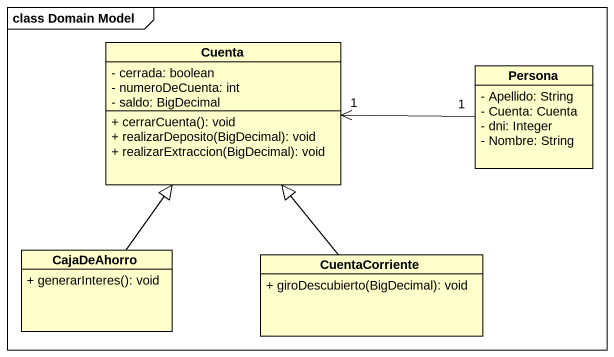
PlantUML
@startuml
mainframe class Domain Model
hide circle
hide empty members
skinparam classAttributeIconSize 0
class Cuenta {
  - cerrada: boolean
  - numeroDeCuenta: int
  - saldo: BigDecimal
  + cerrarCuenta(): void
  + realizarDeposito(BigDecimal): void
  + realizarExtraccion(BigDecimal): void
}
class Persona {
  - Apellido: String
  - Cuenta: Cuenta
  - dni: Integer
  - Nombre: String
}
class CajaDeAhorro {
  + generarInteres(): void
}
class CuentaCorriente {
  + giroDescubierto(BigDecimal): void
}
Persona "1" -left-> "1" Cuenta
CajaDeAhorro -up-|> Cuenta
CuentaCorriente -up-|> Cuenta
@enduml
